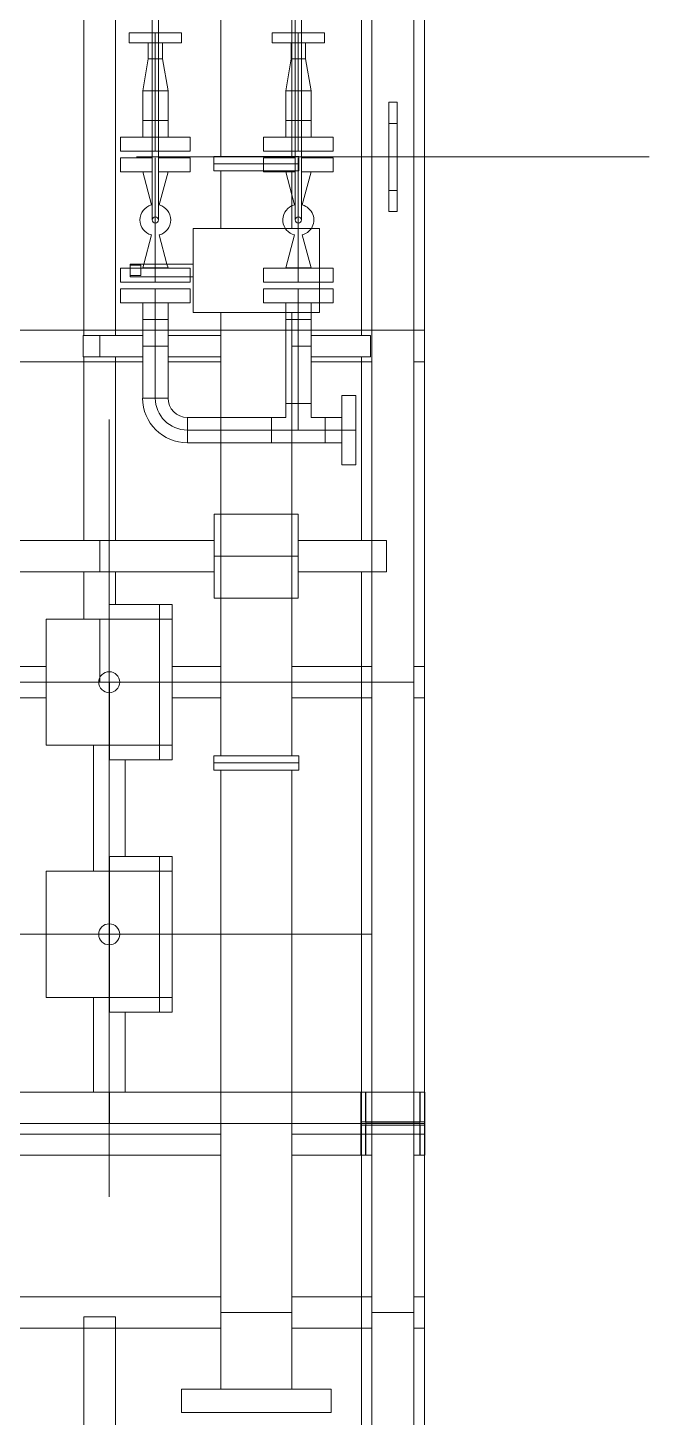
# Model space of a CAD drawing. Header units: inches. Extents: x -1128 to 651, y 96 to 845.
# Drawn here: x -1037.49 to -1036.155, y 727.721 to 730.706 of the extents above; entities that cross this region are included whole.
import ezdxf

# ---------------------------------------------------------------- set-up
doc = ezdxf.new("R2010")
doc.units = ezdxf.units.IN
doc.header["$MEASUREMENT"] = 0
doc.layers.add('EQUIPMENT LAYOUT-EMBED 1_DWG$0$DwgTemplate', color=7, linetype='Continuous')
doc.layers.add('Layout', color=6, linetype='Continuous', lineweight=18)

# ---------------------------------------------------------------- blocks, each defined once
blk = doc.blocks.new('A$C55974CAD')
at = {"layer": 'EQUIPMENT LAYOUT-EMBED 1_DWG$0$DwgTemplate', "color": 9, "lineweight": 0}
for p, q in [((55.2496, 14), (55.2496, 16.3)), ((57.1375, 14.8102), (57.1375, 14.7352)), ((55.2496, 14.7496), (55.3246, 14.7496)), ((55.515, 14.7496), (55.885, 14.7496)), ((56.115, 14.7496), (56.3, 14.7496)), ((56.3, 14.7727), (56.45, 14.7727)), ((56.5625, 14.7727), (56.6375, 14.7727)), ((57.0746, 14.7727), (57.1254, 14.7727)), ((57.1375, 14.6704), (57.1375, 14.6101)), ((54.8, 14.3158), (54.8, 14.4841)), ((55.3246, 14.4841), (55.3246, 14.3158)), ((56.6, 14.3), (56.6, 14.5)), ((57.1375, 14.4841), (57.1375, 14.2698)), ((54.8, 14.025), (54.8, 14.125)), ((56.3, 14.025), (56.3, 14.125)), ((57.1375, 14.15), (57.1375, 14))]:
    blk.add_line(p, q, dxfattribs=at)
at = {"layer": 'EQUIPMENT LAYOUT-EMBED 1_DWG$0$DwgTemplate', "color": 1, "lineweight": 0}
for p, q in [((55.2246, 15.8158), (55.2246, 14.4841)), ((55.3246, 15.8158), (55.3246, 14.4841)), ((56.5625, 14.5), (56.5625, 15.8)), ((56.6375, 14.5), (56.6375, 15.8)), ((55.1746, 14.4841), (55.1746, 15.1158)), ((55.7, 14.75), (55.7, 15.126)), ((56.2625, 14.9), (56.2625, 15.1219)), ((56.3, 14.75), (56.3, 15.126)), ((56.3375, 14.9), (56.3375, 15.126)), ((54.7625, 14.4841), (54.7625, 15.05)), ((54.8375, 14.4841), (54.8375, 15.05)), ((57.0625, 15.05), (57.0625, 14.6704)), ((57.1375, 15.05), (57.1375, 14.6704)), ((54.7898, 14.8102), (53.7375, 14.8102)), ((54.7898, 14.8102), (54.7898, 14.7352)), ((55.3246, 14.7871), (55.55, 14.7871)), ((55.85, 14.7871), (56.15, 14.7871)), ((56.5625, 14.8102), (56.45, 14.8102)), ((57.0746, 14.8102), (56.6375, 14.8102)), ((58.1246, 14.8102), (57.1254, 14.8102)), ((55.075, 14.75), (55.2246, 14.75)), ((55.2246, 14.75), (55.3246, 14.75)), ((55.3246, 14.75), (55.515, 14.75)), ((55.7, 14.6), (55.7, 14.75)), ((55.885, 14.75), (56.115, 14.75)), ((55.885, 14.75), (56.115, 14.75)), ((56.3, 14.6), (56.3, 14.75)), ((56.485, 14.75), (56.5625, 14.75)), ((56.5625, 14.75), (56.6375, 14.75)), ((56.6375, 14.75), (56.925, 14.75)), ((54.7898, 14.7352), (53.7375, 14.7352)), ((56.5625, 14.7352), (56.485, 14.7352)), ((57.0746, 14.7352), (56.6375, 14.7352)), ((58.1246, 14.7352), (57.1254, 14.7352)), ((55.3246, 14.7121), (55.515, 14.7121)), ((55.885, 14.7121), (56.115, 14.7121)), ((57.55, 14.685), (57.55, 14.6478)), ((57.55, 14.6478), (57.55, 14.6328)), ((57.55, 14.6328), (57.55, 14.5009)), ((55.7, 14.4841), (55.7, 14.6)), ((56.2625, 14.4841), (56.2625, 14.6)), ((56.3, 14.4841), (56.3, 14.6)), ((56.3375, 14.4841), (56.3375, 14.6)), ((57.0625, 14.6101), (57.0625, 14.4841)), ((57.1375, 14.6101), (57.1375, 14.4841)), ((55.7, 14.3158), (55.7, 14.4841)), ((56.3, 14.3158), (56.3, 14.4841)), ((57.55, 14.5009), (57.55, 14.2925)), ((54.7625, 14.125), (54.7625, 14.3158)), ((54.8375, 14.125), (54.8375, 14.3158)), ((55.1746, 14.151), (55.1746, 14.3158)), ((55.2246, 14.3158), (55.2246, 14)), ((55.3246, 14.3158), (55.3246, 14)), ((55.7, 14.125), (55.7, 14.3158)), ((56.2625, 14.125), (56.2625, 14.3158)), ((56.3, 14.125), (56.3, 14.3158)), ((56.3375, 14.125), (56.3375, 14.3158)), ((56.5625, 14.0904), (56.5625, 14.3)), ((56.6375, 14.0904), (56.6375, 14.3)), ((57.55, 14.2925), (57.55, 14.125)), ((57.0625, 14.2698), (57.0625, 14.125)), ((57.1375, 14.2698), (57.1375, 14.125)), ((61, 14.125), (52.3302, 14.125)), ((55.1746, 14.15), (53.7375, 14.15)), ((55.3246, 14.15), (55.1746, 14.15)), ((55.1746, 14.15), (55.1746, 14.14)), ((55.1746, 14.14), (55.2461, 14.14)), ((55.1746, 14.125), (55.1746, 14.139)), ((55.2461, 14.14), (55.2461, 14.01)), ((55.2531, 14.01), (55.2531, 14.14)), ((55.2531, 14.14), (55.3246, 14.14)), ((56.5625, 14.15), (55.3246, 14.15)), ((55.3246, 14.14), (55.3246, 14.15)), ((57.0746, 14.15), (56.6375, 14.15)), ((58.0746, 14.15), (57.1254, 14.15)), ((57.55, 14.125), (57.55, 14.025)), ((56.6375, 14.0904), (56.5625, 14.0904)), ((61, 14.025), (49.5, 14.025)), ((54.7625, 14), (54.7625, 14.025)), ((54.8375, 14), (54.8375, 14.025)), ((55.1746, 14.011), (55.1746, 14.025)), ((56.2625, 14), (56.2625, 14.025)), ((56.3375, 14), (56.3375, 14.025)), ((57.0625, 14.025), (57.0625, 14)), ((57.1375, 14.025), (57.1375, 14)), ((57.55, 14.025), (57.55, 13.465)), ((55.1746, 14.01), (55.1746, 14)), ((55.2461, 14.01), (55.1746, 14.01)), ((55.3246, 14.01), (55.2531, 14.01)), ((55.3246, 14), (55.3246, 14.01))]:
    blk.add_line(p, q, dxfattribs=at)
at = {"layer": 'EQUIPMENT LAYOUT-EMBED 1_DWG$0$DwgTemplate', "color": 5, "lineweight": 0}
for p, q in [((55.85, 14.9), (55.55, 14.9)), ((55.85, 14.9), (55.55, 14.9)), ((55.55, 14.9), (55.55, 14.75)), ((55.55, 14.9), (55.55, 14.75)), ((55.85, 14.75), (55.85, 14.9)), ((55.85, 14.75), (55.85, 14.9)), ((56.15, 14.9), (56.15, 14.75)), ((56.15, 14.9), (56.15, 14.75)), ((56.45, 14.9), (56.15, 14.9)), ((56.45, 14.9), (56.15, 14.9)), ((56.45, 14.75), (56.45, 14.9)), ((56.45, 14.75), (56.45, 14.9)), ((55.515, 14.63), (55.515, 14.75)), ((55.515, 14.63), (55.515, 14.75)), ((55.515, 14.75), (55.885, 14.75)), ((55.515, 14.75), (55.885, 14.75)), ((55.885, 14.75), (55.885, 14.63)), ((55.885, 14.63), (55.885, 14.75)), ((56.115, 14.63), (56.115, 14.75)), ((56.115, 14.63), (56.115, 14.75)), ((56.115, 14.75), (56.485, 14.75)), ((56.115, 14.75), (56.485, 14.75)), ((56.485, 14.75), (56.485, 14.63)), ((56.485, 14.63), (56.485, 14.75)), ((57.265, 14.7), (57.2675, 14.7)), ((57.265, 14.7), (57.265, 14.55)), ((57.2675, 14.675), (57.2675, 14.7)), ((57.2925, 14.7), (57.2675, 14.7)), ((57.2925, 14.7), (57.295, 14.7)), ((57.2925, 14.7), (57.2925, 14.675)), ((57.295, 14.7), (57.295, 14.55)), ((57.2675, 14.675), (57.2925, 14.675)), ((55.515, 14.63), (55.515, 14.6)), ((55.515, 14.63), (55.515, 14.6)), ((55.885, 14.63), (55.515, 14.63)), ((55.885, 14.63), (55.515, 14.63)), ((55.885, 14.6), (55.885, 14.63)), ((55.885, 14.6), (55.885, 14.63)), ((56.115, 14.63), (56.115, 14.6)), ((56.115, 14.63), (56.115, 14.6)), ((56.485, 14.63), (56.115, 14.63)), ((56.485, 14.63), (56.115, 14.63)), ((56.485, 14.6), (56.485, 14.63)), ((56.485, 14.6), (56.485, 14.63)), ((55.515, 14.6), (55.885, 14.6)), ((55.515, 14.6), (55.885, 14.6)), ((56.115, 14.6), (56.485, 14.6)), ((56.115, 14.6), (56.485, 14.6)), ((54.5622, 14.5778), (54.5622, 14.4)), ((54.6177, 14.5778), (54.5622, 14.5778)), ((54.6177, 14.5778), (54.6177, 14.4)), ((57.18, 14.55), (57.18, 14.25)), ((57.18, 14.55), (57.38, 14.55)), ((57.38, 14.25), (57.38, 14.55)), ((54.6177, 14.4841), (56.0909, 14.4841)), ((56.0909, 14.5009), (56.0909, 14.299)), ((56.0909, 14.5009), (56.1078, 14.5009)), ((56.1078, 14.5009), (56.1078, 14.299)), ((56.1078, 14.5009), (56.1246, 14.5009)), ((56.1246, 14.5009), (56.1246, 14.299)), ((56.1246, 14.4841), (57.18, 14.4841)), ((56.5, 14.5), (56.5, 14.4841)), ((56.5, 14.5), (56.5, 14.4841)), ((56.7, 14.5), (56.5, 14.5)), ((56.7, 14.5), (56.5, 14.5)), ((56.7, 14.4841), (56.7, 14.5)), ((56.7, 14.4841), (56.7, 14.5)), ((57.38, 14.4841), (57.5172, 14.4841)), ((57.5172, 14.5009), (57.5172, 14.299)), ((57.5172, 14.5009), (57.534, 14.5009)), ((57.534, 14.5009), (57.534, 14.299)), ((57.534, 14.5009), (57.5508, 14.5009)), ((57.5508, 14.5009), (57.5508, 14.299)), ((57.5508, 14.4841), (58.4944, 14.4841)), ((54.5622, 14.4), (54.5622, 14.2222)), ((54.6177, 14.4), (54.6177, 14.2222)), ((54.6177, 14.3158), (56.0909, 14.3158)), ((56.0909, 14.299), (56.1078, 14.299)), ((56.1078, 14.299), (56.1246, 14.299)), ((56.1246, 14.3158), (57.18, 14.3158)), ((56.5, 14.3158), (56.5, 14.3)), ((56.5, 14.3158), (56.5, 14.3)), ((56.5, 14.3), (56.7, 14.3)), ((56.5, 14.3), (56.7, 14.3)), ((56.7, 14.3), (56.7, 14.3158)), ((56.7, 14.3), (56.7, 14.3158)), ((57.38, 14.3158), (57.5172, 14.3158)), ((57.5172, 14.299), (57.534, 14.299)), ((57.534, 14.299), (57.5508, 14.299)), ((57.5508, 14.3158), (58.4944, 14.3158)), ((54.6177, 14.2222), (54.5622, 14.2222)), ((57.38, 14.25), (57.18, 14.25)), ((55.1746, 14.151), (55.2246, 14.151)), ((55.1746, 14.151), (55.2246, 14.151)), ((55.1746, 14.15), (55.1746, 14.151)), ((55.1746, 14.151), (55.1746, 14.15)), ((55.1746, 14.139), (55.1746, 14.14)), ((55.1746, 14.14), (55.1746, 14.139)), ((55.2246, 14.139), (55.1746, 14.139)), ((55.2246, 14.139), (55.1746, 14.139)), ((55.1746, 14.01), (55.1746, 14.011)), ((55.1746, 14.01), (55.1746, 14.011)), ((55.1746, 14.011), (55.2246, 14.011)), ((55.1746, 14.011), (55.2246, 14.011)), ((55.1746, 13.999), (55.1746, 14)), ((55.1746, 13.999), (55.1746, 14)), ((55.3246, 13.999), (55.1746, 13.999)), ((55.3246, 13.999), (55.1746, 13.999)), ((55.3246, 14), (55.3246, 13.999)), ((55.3246, 13.999), (55.3246, 14))]:
    blk.add_line(p, q, dxfattribs=at)
at = {"layer": 'EQUIPMENT LAYOUT-EMBED 1_DWG$0$DwgTemplate', "color": 3, "lineweight": 0}
for p, q in [((57.1254, 14.812), (57.0746, 14.812)), ((57.0746, 14.812), (57.0746, 14.6704)), ((57.1254, 14.812), (57.1254, 14.6704)), ((57.1, 14.6704), (57.1, 14.6101)), ((57.0746, 14.6101), (57.0746, 14.4841)), ((57.1254, 14.6101), (57.1254, 14.4841)), ((57.1, 14.3158), (57.1, 14.2698)), ((57.0746, 14.2698), (57.0746, 14.1282)), ((57.1254, 14.2698), (57.1254, 14.1282)), ((57.0746, 14.1282), (57.1254, 14.1282))]:
    blk.add_line(p, q, dxfattribs=at)
at = {"layer": 'EQUIPMENT LAYOUT-EMBED 1_DWG$0$DwgTemplate', "color": 7, "lineweight": 0}
for p, q in [((55.55, 14.75), (55.55, 14.6)), ((55.55, 14.75), (55.55, 14.6)), ((55.85, 14.6), (55.85, 14.75)), ((55.85, 14.6), (55.85, 14.75)), ((56.15, 14.75), (56.15, 14.6)), ((56.15, 14.75), (56.15, 14.6)), ((56.45, 14.6), (56.45, 14.75)), ((56.45, 14.6), (56.45, 14.75)), ((57.2031, 14.6403), (57.2031, 14.7228)), ((57.2031, 14.7228), (57.2364, 14.7228)), ((57.2364, 14.6403), (57.2364, 14.7228)), ((57.2524, 14.7228), (57.2524, 14.6403)), ((57.2857, 14.7228), (57.2524, 14.7228)), ((57.2857, 14.7228), (57.2857, 14.7)), ((57.5142, 14.6478), (57.5142, 14.7228)), ((57.5142, 14.7228), (57.5476, 14.7228)), ((57.5476, 14.6478), (57.5476, 14.7228)), ((57.5636, 14.7228), (57.5636, 14.6478)), ((57.5969, 14.7228), (57.5636, 14.7228)), ((57.5969, 14.7228), (57.5969, 14.6478)), ((57.2857, 14.7), (57.2857, 14.6403)), ((57.8217, 14.6478), (57.8217, 14.7022)), ((57.8217, 14.7022), (57.8455, 14.7022)), ((57.8455, 14.6478), (57.8455, 14.7022)), ((56.9762, 14.6704), (56.9762, 14.6101)), ((56.9762, 14.6101), (56.9762, 14.6704)), ((57.1633, 14.6704), (56.9762, 14.6704)), ((57.1633, 14.6403), (57.1633, 14.6704)), ((57.1633, 14.6704), (57.2031, 14.6704)), ((57.1633, 14.6101), (57.1633, 14.6704)), ((57.2858, 14.6704), (57.2858, 14.6101)), ((57.295, 14.668), (57.2858, 14.6704)), ((57.3643, 14.6497), (57.295, 14.668)), ((57.4357, 14.6497), (57.5142, 14.6704)), ((57.5142, 14.6478), (57.5142, 14.6704)), ((57.6367, 14.6704), (57.5969, 14.6704)), ((57.6367, 14.6704), (57.6367, 14.6478)), ((57.6367, 14.6478), (57.6367, 14.6704)), ((57.7074, 14.6704), (57.6367, 14.6704)), ((57.7074, 14.6478), (57.7074, 14.6704)), ((57.7074, 14.6704), (57.7074, 14.6478)), ((57.7074, 14.6704), (57.7836, 14.657)), ((57.7836, 14.6478), (57.7836, 14.657)), ((57.7836, 14.657), (57.8217, 14.657)), ((57.7836, 14.657), (57.7836, 14.6478)), ((56.9762, 14.6403), (56.9762, 14.6403)), ((56.9762, 14.6403), (56.9762, 14.6403)), ((56.9762, 14.6403), (57.1633, 14.6403)), ((57.2364, 14.6403), (57.1633, 14.6403)), ((57.1633, 14.6101), (57.1633, 14.6403)), ((57.2031, 14.5577), (57.2031, 14.6403)), ((57.2364, 14.5577), (57.2364, 14.6403)), ((57.2524, 14.6403), (57.265, 14.6403)), ((57.2524, 14.6403), (57.2524, 14.5577)), ((57.265, 14.6403), (57.295, 14.6403)), ((57.2857, 14.6403), (57.2857, 14.5577)), ((57.295, 14.6403), (57.5476, 14.6403)), ((57.3643, 14.6309), (57.295, 14.6126)), ((57.8886, 14.6478), (57.4, 14.6478)), ((57.8886, 14.6328), (57.4, 14.6328)), ((57.4357, 14.6309), (57.5142, 14.6101)), ((57.5142, 14.6101), (57.5142, 14.6328)), ((57.5142, 14.5577), (57.5142, 14.6328)), ((57.5476, 14.5577), (57.5476, 14.6328)), ((57.5636, 14.6478), (57.5636, 14.6403)), ((57.5636, 14.6403), (57.6367, 14.6403)), ((57.5636, 14.6403), (57.5636, 14.6328)), ((57.5636, 14.6328), (57.5636, 14.5577)), ((57.5969, 14.6478), (57.5969, 14.6403)), ((57.5969, 14.6403), (57.5969, 14.6328)), ((57.5969, 14.6328), (57.5969, 14.5577)), ((57.6367, 14.6478), (57.6367, 14.6403)), ((57.6367, 14.6328), (57.6367, 14.6478)), ((57.6367, 14.6403), (57.6367, 14.6328)), ((57.6367, 14.6403), (57.7074, 14.6403)), ((57.6367, 14.6328), (57.6367, 14.6101)), ((57.6367, 14.6101), (57.6367, 14.6328)), ((57.7074, 14.6328), (57.7074, 14.6478)), ((57.7074, 14.6478), (57.7074, 14.6403)), ((57.7074, 14.6403), (57.7836, 14.6403)), ((57.7074, 14.6403), (57.7074, 14.6328)), ((57.7074, 14.6101), (57.7074, 14.6328)), ((57.7074, 14.6328), (57.7074, 14.6101)), ((57.7836, 14.6236), (57.7074, 14.6101)), ((57.7836, 14.6403), (57.7836, 14.6478)), ((57.7836, 14.6478), (57.7836, 14.6403)), ((57.8455, 14.6403), (57.7836, 14.6403)), ((57.7836, 14.6328), (57.7836, 14.6403)), ((57.7836, 14.6403), (57.7836, 14.6328)), ((57.7836, 14.6236), (57.7836, 14.6328)), ((57.7836, 14.6328), (57.7836, 14.6236)), ((57.7836, 14.6236), (57.8217, 14.6236)), ((57.8217, 14.6403), (57.8217, 14.6478)), ((57.8217, 14.6328), (57.8217, 14.6403)), ((57.8217, 14.5784), (57.8217, 14.6328)), ((57.8455, 14.6403), (57.8455, 14.6478)), ((57.8455, 14.6328), (57.8455, 14.6403)), ((57.8455, 14.5784), (57.8455, 14.6328)), ((57.1633, 14.6101), (56.9762, 14.6101)), ((57.1633, 14.6101), (57.2031, 14.6101)), ((57.295, 14.6126), (57.2858, 14.6101)), ((57.6367, 14.6101), (57.5969, 14.6101)), ((57.7074, 14.6101), (57.6367, 14.6101)), ((56.9302, 14.5641), (56.8698, 14.5641)), ((56.8698, 14.5641), (56.8698, 14.4841)), ((56.8698, 14.5641), (56.9302, 14.5641)), ((56.9, 14.4841), (56.9, 14.5641)), ((56.9, 14.5641), (56.9, 14.5641)), ((56.9, 14.5641), (56.9, 14.5641)), ((56.9302, 14.5641), (56.9302, 14.4841)), ((57.2031, 14.5577), (57.2364, 14.5577)), ((57.265, 14.5577), (57.2524, 14.5577)), ((57.2857, 14.5577), (57.265, 14.5577)), ((57.5142, 14.5577), (57.5476, 14.5577)), ((57.5969, 14.5577), (57.5636, 14.5577)), ((57.8217, 14.5784), (57.8455, 14.5784)), ((56.5, 14.4841), (56.5, 14.3158)), ((56.5, 14.4841), (56.5, 14.3158)), ((56.7, 14.3158), (56.7, 14.4841)), ((56.7, 14.3158), (56.7, 14.4841)), ((56.8698, 14.4841), (56.8698, 14.3635)), ((56.9, 14.3635), (56.9, 14.4841)), ((56.9302, 14.4841), (56.9302, 14.3635)), ((56.9302, 14.3635), (56.8698, 14.3635)), ((56.8698, 14.3635), (56.9302, 14.3635)), ((56.8698, 14.3635), (56.8698, 14.3158)), ((56.9, 14.3635), (56.9, 14.3635)), ((56.9, 14.3635), (56.9, 14.3635)), ((56.9, 14.3158), (56.9, 14.3635)), ((56.9302, 14.3635), (56.9302, 14.3301)), ((57.2031, 14.3), (57.2031, 14.3825)), ((57.2031, 14.3825), (57.2364, 14.3825)), ((57.2364, 14.3), (57.2364, 14.3825)), ((57.2524, 14.3825), (57.2524, 14.3)), ((57.2857, 14.3825), (57.2524, 14.3825)), ((57.2857, 14.3825), (57.2857, 14.3)), ((57.5142, 14.3158), (57.5142, 14.3825)), ((57.5142, 14.3825), (57.5476, 14.3825)), ((57.5476, 14.3075), (57.5476, 14.3825)), ((57.5636, 14.3825), (57.5636, 14.3158)), ((57.5969, 14.3825), (57.5636, 14.3825)), ((57.5969, 14.3825), (57.5969, 14.3158)), ((57.8217, 14.3158), (57.8217, 14.3619)), ((57.8217, 14.3619), (57.8455, 14.3619)), ((57.8455, 14.3158), (57.8455, 14.3619)), ((56.9302, 14.3301), (56.9635, 14.3301)), ((56.9635, 14.3158), (56.9635, 14.3301)), ((57.1633, 14.3301), (56.9635, 14.3301)), ((56.9635, 14.3158), (56.9635, 14.3301)), ((57.1633, 14.3158), (57.1633, 14.3301)), ((57.1633, 14.3301), (57.2031, 14.3301)), ((57.1633, 14.3158), (57.1633, 14.3301)), ((57.2858, 14.3301), (57.2858, 14.2698)), ((57.3643, 14.3094), (57.2858, 14.3301)), ((57.4601, 14.3158), (57.5142, 14.3301)), ((57.5142, 14.3158), (57.5142, 14.3301)), ((57.6367, 14.3301), (57.5969, 14.3301)), ((57.6367, 14.3301), (57.6367, 14.3158)), ((57.6367, 14.3158), (57.6367, 14.3301)), ((57.7074, 14.3301), (57.6367, 14.3301)), ((57.7074, 14.3158), (57.7074, 14.3301)), ((57.7074, 14.3301), (57.7074, 14.3158)), ((57.7074, 14.3301), (57.7836, 14.3167)), ((56.8698, 14.3158), (56.8698, 14.2365)), ((56.9, 14.2365), (56.9, 14.3158)), ((56.9635, 14.3), (56.9, 14.3)), ((56.9635, 14.2698), (56.9635, 14.3158)), ((56.9635, 14.3), (56.9635, 14.3158)), ((56.9635, 14.3), (57.1633, 14.3)), ((56.9635, 14.3), (56.9635, 14.3)), ((56.9635, 14.2698), (56.9635, 14.3)), ((57.1633, 14.3), (57.1633, 14.3158)), ((57.1633, 14.2698), (57.1633, 14.3158)), ((57.18, 14.3), (57.1633, 14.3)), ((57.1633, 14.2698), (57.1633, 14.3)), ((57.2364, 14.3), (57.18, 14.3)), ((57.2031, 14.25), (57.2031, 14.3)), ((57.2364, 14.25), (57.2364, 14.3)), ((57.2524, 14.3), (57.38, 14.3)), ((57.2524, 14.3), (57.2524, 14.25)), ((57.2857, 14.3), (57.2857, 14.25)), ((57.3643, 14.2906), (57.2858, 14.2698)), ((57.38, 14.3), (57.5172, 14.3)), ((57.5172, 14.3075), (57.4, 14.3075)), ((57.8886, 14.2925), (57.4, 14.2925)), ((57.4357, 14.3094), (57.4601, 14.3158)), ((57.4357, 14.2906), (57.5142, 14.2698)), ((57.5142, 14.3075), (57.5142, 14.3158)), ((57.5142, 14.3075), (57.5142, 14.3158)), ((57.5142, 14.2698), (57.5142, 14.2925)), ((57.5142, 14.2174), (57.5142, 14.2925)), ((57.5508, 14.3075), (57.5172, 14.3075)), ((57.5172, 14.3), (57.5476, 14.3)), ((57.5476, 14.2174), (57.5476, 14.2925)), ((57.8886, 14.3075), (57.5508, 14.3075)), ((57.5636, 14.3158), (57.5636, 14.3075)), ((57.5636, 14.3075), (57.5636, 14.3)), ((57.5636, 14.3), (57.6367, 14.3)), ((57.5636, 14.3), (57.5636, 14.2925)), ((57.5636, 14.2925), (57.5636, 14.2174)), ((57.5969, 14.3158), (57.5969, 14.3075)), ((57.5969, 14.3075), (57.5969, 14.3)), ((57.5969, 14.3), (57.5969, 14.2925)), ((57.5969, 14.2925), (57.5969, 14.2174)), ((57.6367, 14.3158), (57.6367, 14.3075)), ((57.6367, 14.3075), (57.6367, 14.3158)), ((57.6367, 14.3075), (57.6367, 14.3)), ((57.6367, 14.2925), (57.6367, 14.3075)), ((57.6367, 14.3), (57.6367, 14.2925)), ((57.6367, 14.3), (57.7074, 14.3)), ((57.6367, 14.2925), (57.6367, 14.2698)), ((57.6367, 14.2698), (57.6367, 14.2925)), ((57.7074, 14.3075), (57.7074, 14.3158)), ((57.7074, 14.3158), (57.7074, 14.3075)), ((57.7074, 14.2925), (57.7074, 14.3075)), ((57.7074, 14.3075), (57.7074, 14.3)), ((57.7074, 14.3), (57.7836, 14.3)), ((57.7074, 14.3), (57.7074, 14.2925)), ((57.7074, 14.2698), (57.7074, 14.2925)), ((57.7074, 14.2925), (57.7074, 14.2698)), ((57.7836, 14.3158), (57.7836, 14.3167)), ((57.7836, 14.3167), (57.8217, 14.3167)), ((57.7836, 14.3167), (57.7836, 14.3158)), ((57.7836, 14.3075), (57.7836, 14.3158)), ((57.7836, 14.3158), (57.7836, 14.3075)), ((57.7836, 14.3), (57.7836, 14.3075)), ((57.7836, 14.3075), (57.7836, 14.3)), ((57.8455, 14.3), (57.7836, 14.3)), ((57.7836, 14.2925), (57.7836, 14.3)), ((57.7836, 14.3), (57.7836, 14.2925)), ((57.7836, 14.2833), (57.7836, 14.2925)), ((57.7836, 14.2925), (57.7836, 14.2833)), ((57.8217, 14.3075), (57.8217, 14.3158)), ((57.8217, 14.3), (57.8217, 14.3075)), ((57.8217, 14.2925), (57.8217, 14.3)), ((57.8217, 14.2381), (57.8217, 14.2925)), ((57.8455, 14.3075), (57.8455, 14.3158)), ((57.8455, 14.3), (57.8455, 14.3075)), ((57.8455, 14.2925), (57.8455, 14.3)), ((57.8455, 14.2381), (57.8455, 14.2925)), ((56.9302, 14.2698), (56.9302, 14.2365)), ((56.9302, 14.2698), (56.9635, 14.2698)), ((57.1633, 14.2698), (56.9635, 14.2698)), ((57.1633, 14.2698), (57.18, 14.2698)), ((57.18, 14.2698), (57.2031, 14.2698)), ((57.6367, 14.2698), (57.5969, 14.2698)), ((57.7074, 14.2698), (57.6367, 14.2698)), ((57.7836, 14.2833), (57.7074, 14.2698)), ((57.7836, 14.2833), (57.8217, 14.2833)), ((56.8698, 14.2365), (56.9302, 14.2365)), ((56.8698, 14.2365), (56.9, 14.2365)), ((56.8698, 14.2365), (56.8698, 14.1967)), ((56.9, 14.2365), (56.9, 14.2365)), ((56.9, 14.1633), (56.9, 14.2365)), ((56.9, 14.2365), (56.9302, 14.2365)), ((56.9302, 14.2365), (56.9302, 14.1967)), ((57.2031, 14.2174), (57.2031, 14.25)), ((57.2364, 14.2174), (57.2364, 14.25)), ((57.2524, 14.25), (57.2524, 14.2174)), ((57.2857, 14.25), (57.2857, 14.2174)), ((57.8217, 14.2381), (57.8455, 14.2381)), ((56.8174, 14.1967), (56.9, 14.1967)), ((56.8174, 14.1967), (56.8174, 14.1633)), ((56.9, 14.1967), (56.9825, 14.1967)), ((56.9825, 14.1967), (56.9825, 14.1633)), ((57.2031, 14.2174), (57.2364, 14.2174)), ((57.2857, 14.2174), (57.2524, 14.2174)), ((57.5142, 14.2174), (57.5476, 14.2174)), ((57.5969, 14.2174), (57.5636, 14.2174)), ((56.8174, 14.1633), (56.9, 14.1633)), ((56.9, 14.1633), (56.9825, 14.1633)), ((55.2246, 14.151), (55.3246, 14.151)), ((55.2246, 14.151), (55.3246, 14.151)), ((55.3246, 14.139), (55.2246, 14.139)), ((55.3246, 14.139), (55.2246, 14.139)), ((55.2456, 14), (55.2456, 14.15)), ((55.2456, 14), (55.2456, 14.15)), ((55.2536, 14.15), (55.2536, 14)), ((55.2536, 14), (55.2536, 14.15)), ((57.42, 14.085), (57.42, 14.065)), ((57.42, 14.065), (57.42, 14.085)), ((57.47, 14.085), (57.42, 14.085)), ((57.42, 14.085), (57.47, 14.085)), ((57.42, 14.065), (57.47, 14.065)), ((57.42, 14.065), (57.47, 14.065)), ((57.47, 14.065), (57.47, 14.085)), ((57.47, 14.085), (57.47, 14.065)), ((57.47, 14.085), (57.63, 14.085)), ((57.63, 14.085), (57.47, 14.085)), ((57.47, 14.065), (57.47, 14.085)), ((57.63, 14.065), (57.47, 14.065)), ((57.63, 14.065), (57.47, 14.065)), ((57.63, 14.085), (57.63, 14.065)), ((57.63, 14.065), (57.63, 14.085)), ((57.68, 14.085), (57.63, 14.085)), ((57.68, 14.085), (57.63, 14.085)), ((57.63, 14.065), (57.63, 14.085)), ((57.63, 14.065), (57.68, 14.065)), ((57.68, 14.065), (57.63, 14.065)), ((57.68, 14.065), (57.68, 14.085)), ((57.68, 14.085), (57.68, 14.065)), ((55.2246, 14.011), (55.3246, 14.011)), ((55.2246, 14.011), (55.3246, 14.011))]:
    blk.add_line(p, q, dxfattribs=at)
at = {"layer": 'EQUIPMENT LAYOUT-EMBED 1_DWG$0$DwgTemplate', "color": 54, "lineweight": 0}
blk.add_line((61, 14), (50.6024, 14), dxfattribs=at)
at = {"layer": 'EQUIPMENT LAYOUT-EMBED 1_DWG$0$DwgTemplate', "color": 7, "lineweight": 0}
for centre in [(57.4, 14.6403), (57.4, 14.3)]:
    blk.add_circle(centre, 0.0075, dxfattribs=at)
at = {"layer": 'EQUIPMENT LAYOUT-EMBED 1_DWG$0$DwgTemplate', "color": 5, "lineweight": 0}
for centre in [(55.7, 14.75), (55.7, 14.75), (56.3, 14.75), (56.3, 14.75)]:
    blk.add_arc(centre, 0.025, 0, 180, dxfattribs=at)
at = {"layer": 'EQUIPMENT LAYOUT-EMBED 1_DWG$0$DwgTemplate', "color": 7, "lineweight": 0}
for centre, radius, start, end in [((55.7, 14.75), 0.025, 180, 0), ((55.7, 14.75), 0.025, 180, 0), ((56.3, 14.75), 0.025, 180, 0), ((56.3, 14.75), 0.025, 180, 0), ((56.9762, 14.5641), 0.1064, 90, 180), ((57.4, 14.6403), 0.0369, 14.7906, 165.2094), ((56.9762, 14.5641), 0.0762, 90, 180), ((57.4, 14.6403), 0.0369, 194.7906, 345.2094), ((56.9762, 14.5641), 0.046, 90, 180), ((57.4, 14.3), 0.0369, 25.4646, 165.2094), ((57.4, 14.3), 0.0369, 194.7906, 237.1732), ((57.4, 14.3), 0.0369, 237.1732, 345.2094), ((57.4, 14.3), 0.0369, 14.7906, 25.4646)]:
    blk.add_arc(centre, radius, start, end, dxfattribs=at)

msp = doc.modelspace()

# ---------------------------------------------------------------- block references
at = {"layer": 'Layout', "xscale": 0.9025, "yscale": 0.9025, "zscale": 0.9025, "rotation": 90}
msp.add_blockref('A$C55974CAD', (-1024.0033, 678.4893), dxfattribs=at)

doc.saveas('drawing.dxf')
